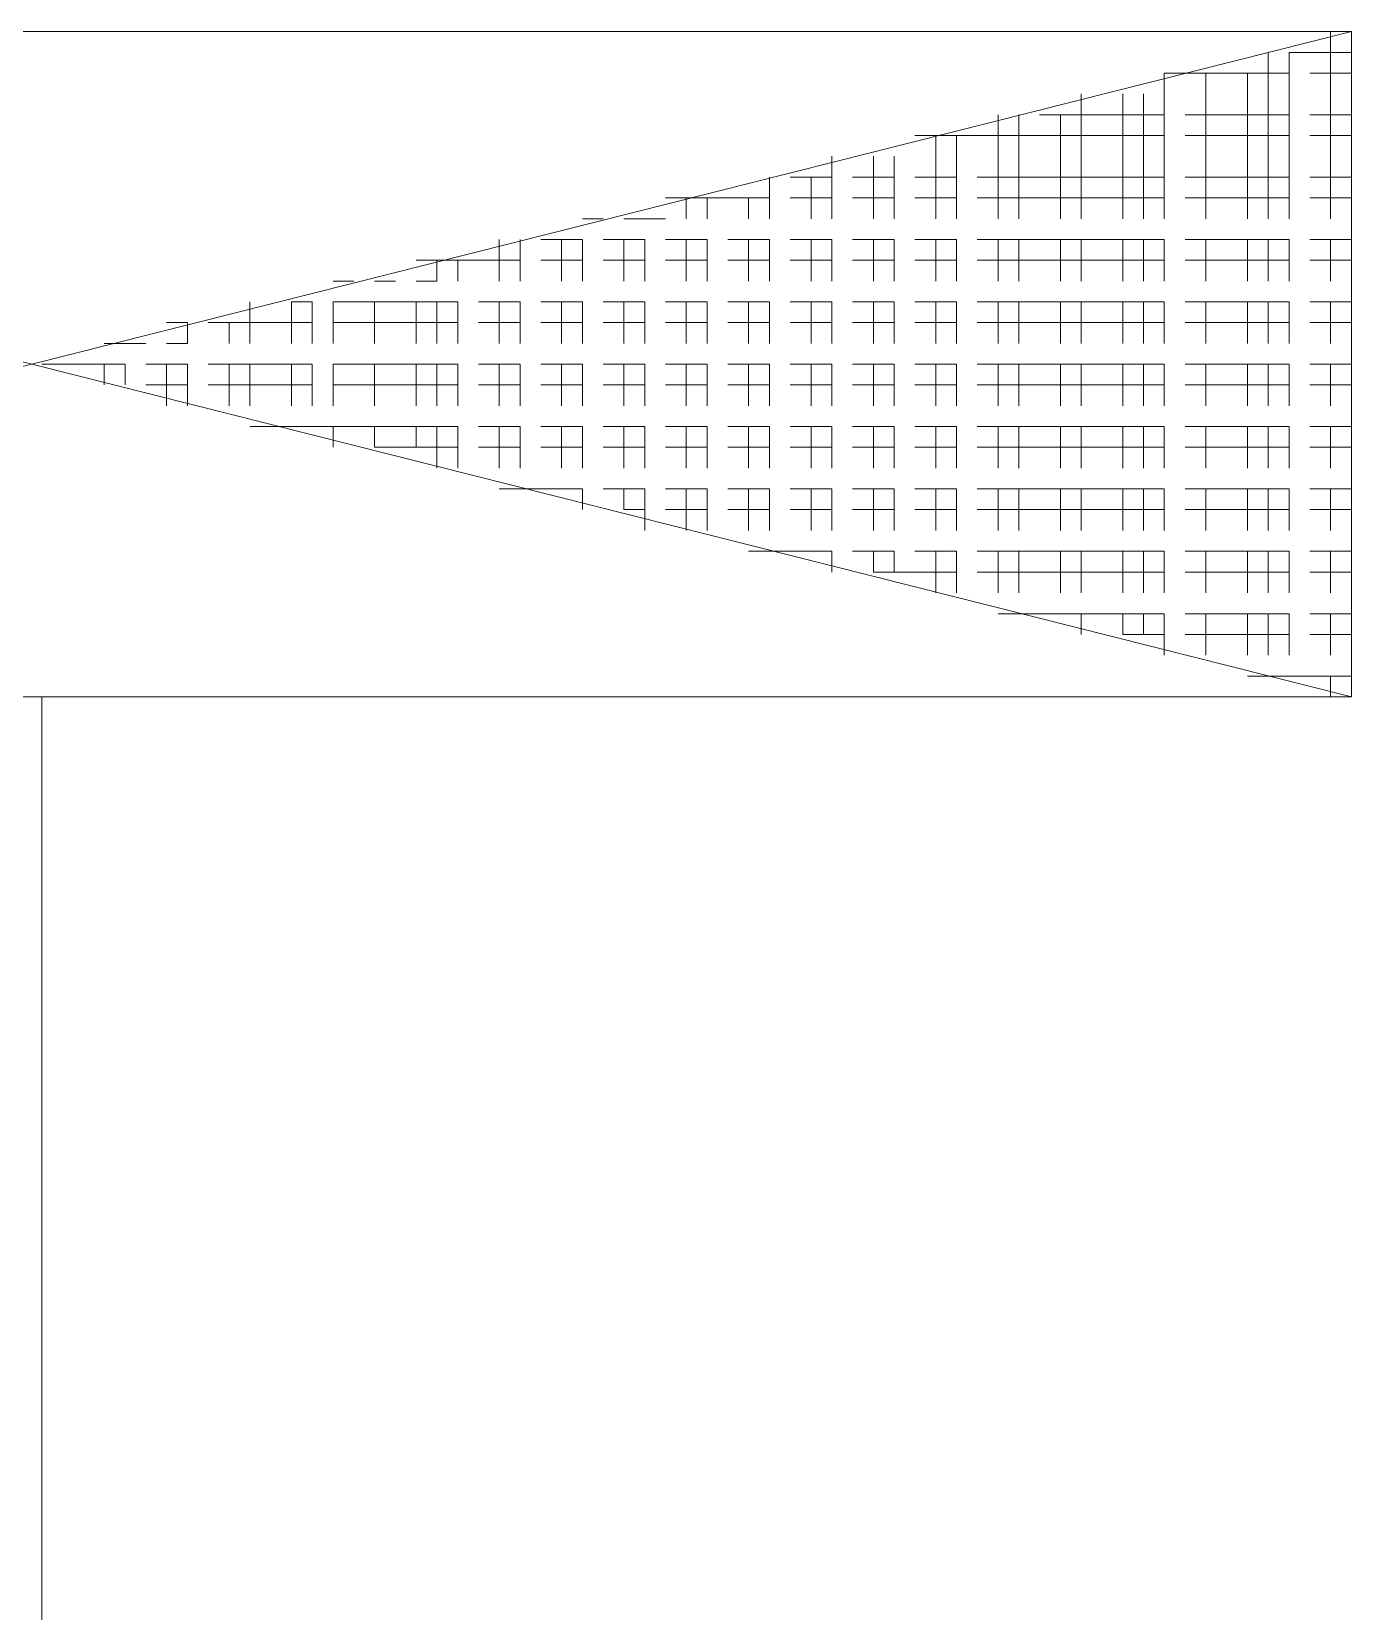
# Model space of a CAD drawing. Header units: inches. Extents: x 0.2 to 10.8, y 0.5 to 8.
# Drawn here: x 1.6275 to 1.7333, y 5.2333 to 5.36 of the extents above; entities that cross this region are included whole.
import ezdxf

# ---------------------------------------------------------------- set-up
doc = ezdxf.new("R2010")
doc.units = ezdxf.units.IN
doc.header["$MEASUREMENT"] = 0
doc.layers.add('PDF_Geometry', color=7, linetype='Continuous')

msp = doc.modelspace()

# ---------------------------------------------------------------- linework, layer by layer
at = {"layer": 'PDF_Geometry', "lineweight": 13}
for points in [[(1.73333, 5.30667), (1.52167, 5.30667), (1.52167, 5.36), (1.73333, 5.36), (1.73333, 5.30667)], [(1.52167, 5.30667), (1.73333, 5.36)], [(1.73333, 5.30667), (1.52167, 5.36)], [(1.73167, 5.36), (1.73167, 5.35833)], [(1.72667, 5.35833), (1.72667, 5.35667)], [(1.72833, 5.35833), (1.73, 5.35833)], [(1.72833, 5.35833), (1.72833, 5.35667)], [(1.73167, 5.35833), (1.73, 5.35833)], [(1.73333, 5.35833), (1.73167, 5.35833)], [(1.73167, 5.35833), (1.73167, 5.35667)], [(1.71833, 5.35667), (1.72, 5.35667)], [(1.71833, 5.35667), (1.71833, 5.35333)], [(1.72167, 5.35667), (1.72, 5.35667)], [(1.725, 5.35667), (1.72167, 5.35667)], [(1.72167, 5.35667), (1.72333, 5.35667)], [(1.72167, 5.35667), (1.72167, 5.35333)], [(1.72667, 5.35667), (1.725, 5.35667)], [(1.725, 5.35667), (1.72667, 5.35667)], [(1.725, 5.35667), (1.725, 5.35333)], [(1.72833, 5.35667), (1.72667, 5.35667)], [(1.72667, 5.35667), (1.72667, 5.35333)], [(1.72833, 5.35667), (1.72833, 5.35333)], [(1.73167, 5.35667), (1.73, 5.35667)], [(1.73333, 5.35667), (1.73167, 5.35667)], [(1.73167, 5.35667), (1.73167, 5.35333)], [(1.71167, 5.355), (1.71167, 5.35333)], [(1.715, 5.355), (1.715, 5.35333)], [(1.71667, 5.355), (1.71667, 5.35333)], [(1.705, 5.35333), (1.705, 5.35167)], [(1.70667, 5.35333), (1.70667, 5.35167)], [(1.71, 5.35333), (1.70833, 5.35333)], [(1.71167, 5.35333), (1.71, 5.35333)], [(1.71, 5.35333), (1.71, 5.35167)], [(1.715, 5.35333), (1.71167, 5.35333)], [(1.71167, 5.35333), (1.71167, 5.35167)], [(1.71667, 5.35333), (1.715, 5.35333)], [(1.715, 5.35333), (1.715, 5.35167)], [(1.71833, 5.35333), (1.71667, 5.35333)], [(1.71667, 5.35333), (1.71667, 5.35167)], [(1.71833, 5.35333), (1.71833, 5.35167)], [(1.72167, 5.35333), (1.72, 5.35333)], [(1.725, 5.35333), (1.72167, 5.35333)], [(1.72167, 5.35333), (1.72167, 5.35167)], [(1.72667, 5.35333), (1.725, 5.35333)], [(1.725, 5.35333), (1.725, 5.35167)], [(1.72833, 5.35333), (1.72667, 5.35333)], [(1.72667, 5.35333), (1.72667, 5.35167)], [(1.72833, 5.35333), (1.72833, 5.35167)], [(1.73167, 5.35333), (1.73, 5.35333)], [(1.73333, 5.35333), (1.73167, 5.35333)], [(1.73167, 5.35333), (1.73167, 5.35167)], [(1.7, 5.35167), (1.69833, 5.35167)], [(1.70167, 5.35167), (1.7, 5.35167)], [(1.7, 5.35167), (1.7, 5.34833)], [(1.70167, 5.35167), (1.70333, 5.35167)], [(1.70167, 5.35167), (1.70167, 5.34833)], [(1.705, 5.35167), (1.70333, 5.35167)], [(1.70667, 5.35167), (1.705, 5.35167)], [(1.705, 5.35167), (1.705, 5.34833)], [(1.71, 5.35167), (1.70667, 5.35167)], [(1.70667, 5.35167), (1.70667, 5.34833)], [(1.71167, 5.35167), (1.71, 5.35167)], [(1.71, 5.35167), (1.71, 5.34833)], [(1.715, 5.35167), (1.71167, 5.35167)], [(1.71167, 5.35167), (1.71167, 5.34833)], [(1.71667, 5.35167), (1.715, 5.35167)], [(1.715, 5.35167), (1.715, 5.34833)], [(1.71833, 5.35167), (1.71667, 5.35167)], [(1.71667, 5.35167), (1.71667, 5.34833)], [(1.71833, 5.35167), (1.71833, 5.34833)], [(1.72167, 5.35167), (1.72, 5.35167)], [(1.725, 5.35167), (1.72167, 5.35167)], [(1.72167, 5.35167), (1.72167, 5.34833)], [(1.72667, 5.35167), (1.725, 5.35167)], [(1.725, 5.35167), (1.725, 5.34833)], [(1.72833, 5.35167), (1.72667, 5.35167)], [(1.72667, 5.35167), (1.72667, 5.34833)], [(1.72833, 5.35167), (1.72833, 5.34833)], [(1.73167, 5.35167), (1.73, 5.35167)], [(1.73333, 5.35167), (1.73167, 5.35167)], [(1.73167, 5.35167), (1.73167, 5.34833)], [(1.69167, 5.35), (1.69167, 5.34833)], [(1.695, 5.35), (1.695, 5.34833)], [(1.69667, 5.35), (1.69667, 5.34833)], [(1.68667, 5.34833), (1.68667, 5.34667)], [(1.69, 5.34833), (1.68833, 5.34833)], [(1.69167, 5.34833), (1.69, 5.34833)], [(1.69, 5.34833), (1.69, 5.34667)], [(1.69167, 5.34833), (1.69167, 5.34667)], [(1.695, 5.34833), (1.69333, 5.34833)], [(1.69667, 5.34833), (1.695, 5.34833)], [(1.695, 5.34833), (1.695, 5.34667)], [(1.69667, 5.34833), (1.69667, 5.34667)], [(1.7, 5.34833), (1.69833, 5.34833)], [(1.70167, 5.34833), (1.7, 5.34833)], [(1.7, 5.34833), (1.7, 5.34667)], [(1.70167, 5.34833), (1.70167, 5.34667)], [(1.705, 5.34833), (1.70333, 5.34833)], [(1.70667, 5.34833), (1.705, 5.34833)], [(1.705, 5.34833), (1.705, 5.34667)], [(1.71, 5.34833), (1.70667, 5.34833)], [(1.70667, 5.34833), (1.70667, 5.34667)], [(1.71167, 5.34833), (1.71, 5.34833)], [(1.71, 5.34833), (1.71, 5.34667)], [(1.715, 5.34833), (1.71167, 5.34833)], [(1.71167, 5.34833), (1.71167, 5.34667)], [(1.71667, 5.34833), (1.715, 5.34833)], [(1.715, 5.34833), (1.715, 5.34667)], [(1.71833, 5.34833), (1.71667, 5.34833)], [(1.71667, 5.34833), (1.71667, 5.34667)], [(1.71833, 5.34833), (1.71833, 5.34667)], [(1.72167, 5.34833), (1.72, 5.34833)], [(1.725, 5.34833), (1.72167, 5.34833)], [(1.72167, 5.34833), (1.72167, 5.34667)], [(1.72667, 5.34833), (1.725, 5.34833)], [(1.725, 5.34833), (1.725, 5.34667)], [(1.72833, 5.34833), (1.72667, 5.34833)], [(1.72667, 5.34833), (1.72667, 5.34667)], [(1.72833, 5.34833), (1.72833, 5.34667)], [(1.73167, 5.34833), (1.73, 5.34833)], [(1.73333, 5.34833), (1.73167, 5.34833)], [(1.73167, 5.34833), (1.73167, 5.34667)], [(1.68, 5.34667), (1.67833, 5.34667)], [(1.68167, 5.34667), (1.68, 5.34667)], [(1.68, 5.34667), (1.68, 5.345)], [(1.68167, 5.34667), (1.68333, 5.34667)], [(1.68167, 5.34667), (1.68167, 5.345)], [(1.685, 5.34667), (1.68333, 5.34667)], [(1.68667, 5.34667), (1.685, 5.34667)], [(1.685, 5.34667), (1.68667, 5.34667)], [(1.685, 5.34667), (1.685, 5.345)], [(1.68667, 5.34667), (1.68667, 5.345)], [(1.69, 5.34667), (1.68833, 5.34667)], [(1.69167, 5.34667), (1.69, 5.34667)], [(1.69, 5.34667), (1.69, 5.345)], [(1.69167, 5.34667), (1.69167, 5.345)], [(1.695, 5.34667), (1.69333, 5.34667)], [(1.69667, 5.34667), (1.695, 5.34667)], [(1.695, 5.34667), (1.695, 5.345)], [(1.69667, 5.34667), (1.69667, 5.345)], [(1.7, 5.34667), (1.69833, 5.34667)], [(1.70167, 5.34667), (1.7, 5.34667)], [(1.7, 5.34667), (1.7, 5.345)], [(1.70167, 5.34667), (1.70167, 5.345)], [(1.705, 5.34667), (1.70333, 5.34667)], [(1.70667, 5.34667), (1.705, 5.34667)], [(1.705, 5.34667), (1.705, 5.345)], [(1.71, 5.34667), (1.70667, 5.34667)], [(1.70667, 5.34667), (1.70667, 5.345)], [(1.71167, 5.34667), (1.71, 5.34667)], [(1.71, 5.34667), (1.71, 5.345)], [(1.715, 5.34667), (1.71167, 5.34667)], [(1.71167, 5.34667), (1.71167, 5.345)], [(1.71667, 5.34667), (1.715, 5.34667)], [(1.715, 5.34667), (1.715, 5.345)], [(1.71833, 5.34667), (1.71667, 5.34667)], [(1.71667, 5.34667), (1.71667, 5.345)], [(1.71833, 5.34667), (1.71833, 5.345)], [(1.72167, 5.34667), (1.72, 5.34667)], [(1.725, 5.34667), (1.72167, 5.34667)], [(1.72167, 5.34667), (1.72167, 5.345)], [(1.72667, 5.34667), (1.725, 5.34667)], [(1.725, 5.34667), (1.725, 5.345)], [(1.72833, 5.34667), (1.72667, 5.34667)], [(1.72667, 5.34667), (1.72667, 5.345)], [(1.72833, 5.34667), (1.72833, 5.345)], [(1.73167, 5.34667), (1.73, 5.34667)], [(1.73333, 5.34667), (1.73167, 5.34667)], [(1.73167, 5.34667), (1.73167, 5.345)], [(1.67167, 5.345), (1.67333, 5.345)], [(1.675, 5.345), (1.67667, 5.345)], [(1.67667, 5.345), (1.67833, 5.345)], [(1.665, 5.34333), (1.665, 5.34167)], [(1.66667, 5.34333), (1.66667, 5.34167)], [(1.67, 5.34333), (1.66833, 5.34333)], [(1.67167, 5.34333), (1.67, 5.34333)], [(1.67, 5.34333), (1.67, 5.34167)], [(1.67167, 5.34333), (1.67167, 5.34167)], [(1.675, 5.34333), (1.67333, 5.34333)], [(1.67667, 5.34333), (1.675, 5.34333)], [(1.675, 5.34333), (1.675, 5.34167)], [(1.67667, 5.34333), (1.67667, 5.34167)], [(1.68, 5.34333), (1.67833, 5.34333)], [(1.68167, 5.34333), (1.68, 5.34333)], [(1.68, 5.34333), (1.68, 5.34167)], [(1.68167, 5.34333), (1.68167, 5.34167)], [(1.685, 5.34333), (1.68333, 5.34333)], [(1.68667, 5.34333), (1.685, 5.34333)], [(1.685, 5.34333), (1.685, 5.34167)], [(1.68667, 5.34333), (1.68667, 5.34167)], [(1.69, 5.34333), (1.68833, 5.34333)], [(1.69167, 5.34333), (1.69, 5.34333)], [(1.69, 5.34333), (1.69, 5.34167)], [(1.69167, 5.34333), (1.69167, 5.34167)], [(1.695, 5.34333), (1.69333, 5.34333)], [(1.69667, 5.34333), (1.695, 5.34333)], [(1.695, 5.34333), (1.695, 5.34167)], [(1.69667, 5.34333), (1.69667, 5.34167)], [(1.7, 5.34333), (1.69833, 5.34333)], [(1.70167, 5.34333), (1.7, 5.34333)], [(1.7, 5.34333), (1.7, 5.34167)], [(1.70167, 5.34333), (1.70167, 5.34167)], [(1.705, 5.34333), (1.70333, 5.34333)], [(1.70667, 5.34333), (1.705, 5.34333)], [(1.705, 5.34333), (1.705, 5.34167)], [(1.71, 5.34333), (1.70667, 5.34333)], [(1.70667, 5.34333), (1.70667, 5.34167)], [(1.71167, 5.34333), (1.71, 5.34333)], [(1.71, 5.34333), (1.71, 5.34167)], [(1.715, 5.34333), (1.71167, 5.34333)], [(1.71167, 5.34333), (1.71167, 5.34167)], [(1.71667, 5.34333), (1.715, 5.34333)], [(1.715, 5.34333), (1.715, 5.34167)], [(1.71833, 5.34333), (1.71667, 5.34333)], [(1.71667, 5.34333), (1.71667, 5.34167)], [(1.71833, 5.34333), (1.71833, 5.34167)], [(1.72167, 5.34333), (1.72, 5.34333)], [(1.725, 5.34333), (1.72167, 5.34333)], [(1.72167, 5.34333), (1.72167, 5.34167)], [(1.72667, 5.34333), (1.725, 5.34333)], [(1.725, 5.34333), (1.725, 5.34167)], [(1.72833, 5.34333), (1.72667, 5.34333)], [(1.72667, 5.34333), (1.72667, 5.34167)], [(1.72833, 5.34333), (1.72833, 5.34167)], [(1.73167, 5.34333), (1.73, 5.34333)], [(1.73333, 5.34333), (1.73167, 5.34333)], [(1.73167, 5.34333), (1.73167, 5.34167)], [(1.66, 5.34167), (1.65833, 5.34167)], [(1.66167, 5.34167), (1.66, 5.34167)], [(1.66, 5.34167), (1.66, 5.34)], [(1.66167, 5.34167), (1.66333, 5.34167)], [(1.66167, 5.34167), (1.66167, 5.34)], [(1.665, 5.34167), (1.66333, 5.34167)], [(1.66667, 5.34167), (1.665, 5.34167)], [(1.665, 5.34167), (1.665, 5.34)], [(1.66667, 5.34167), (1.66667, 5.34)], [(1.67, 5.34167), (1.66833, 5.34167)], [(1.67167, 5.34167), (1.67, 5.34167)], [(1.67, 5.34167), (1.67, 5.34)], [(1.67167, 5.34167), (1.67167, 5.34)], [(1.675, 5.34167), (1.67333, 5.34167)], [(1.67667, 5.34167), (1.675, 5.34167)], [(1.675, 5.34167), (1.675, 5.34)], [(1.67667, 5.34167), (1.67667, 5.34)], [(1.68, 5.34167), (1.67833, 5.34167)], [(1.68167, 5.34167), (1.68, 5.34167)], [(1.68, 5.34167), (1.68, 5.34)], [(1.68167, 5.34167), (1.68167, 5.34)], [(1.685, 5.34167), (1.68333, 5.34167)], [(1.68667, 5.34167), (1.685, 5.34167)], [(1.685, 5.34167), (1.685, 5.34)], [(1.68667, 5.34167), (1.68667, 5.34)], [(1.69, 5.34167), (1.68833, 5.34167)], [(1.69167, 5.34167), (1.69, 5.34167)], [(1.69, 5.34167), (1.69, 5.34)], [(1.69167, 5.34167), (1.69167, 5.34)], [(1.695, 5.34167), (1.69333, 5.34167)], [(1.69667, 5.34167), (1.695, 5.34167)], [(1.695, 5.34167), (1.695, 5.34)], [(1.69667, 5.34167), (1.69667, 5.34)], [(1.7, 5.34167), (1.69833, 5.34167)], [(1.70167, 5.34167), (1.7, 5.34167)], [(1.7, 5.34167), (1.7, 5.34)], [(1.70167, 5.34167), (1.70167, 5.34)], [(1.705, 5.34167), (1.70333, 5.34167)], [(1.70667, 5.34167), (1.705, 5.34167)], [(1.705, 5.34167), (1.705, 5.34)], [(1.71, 5.34167), (1.70667, 5.34167)], [(1.70667, 5.34167), (1.70667, 5.34)], [(1.71167, 5.34167), (1.71, 5.34167)], [(1.71, 5.34167), (1.71, 5.34)], [(1.715, 5.34167), (1.71167, 5.34167)], [(1.71167, 5.34167), (1.71167, 5.34)], [(1.71667, 5.34167), (1.715, 5.34167)], [(1.715, 5.34167), (1.715, 5.34)], [(1.71833, 5.34167), (1.71667, 5.34167)], [(1.71667, 5.34167), (1.71667, 5.34)], [(1.71833, 5.34167), (1.71833, 5.34)], [(1.72167, 5.34167), (1.72, 5.34167)], [(1.725, 5.34167), (1.72167, 5.34167)], [(1.72167, 5.34167), (1.72167, 5.34)], [(1.72667, 5.34167), (1.725, 5.34167)], [(1.725, 5.34167), (1.725, 5.34)], [(1.72833, 5.34167), (1.72667, 5.34167)], [(1.72667, 5.34167), (1.72667, 5.34)], [(1.72833, 5.34167), (1.72833, 5.34)], [(1.73167, 5.34167), (1.73, 5.34167)], [(1.73333, 5.34167), (1.73167, 5.34167)], [(1.73167, 5.34167), (1.73167, 5.34)], [(1.65167, 5.34), (1.65333, 5.34)], [(1.655, 5.34), (1.65667, 5.34)], [(1.65833, 5.34), (1.66, 5.34)], [(1.645, 5.33833), (1.645, 5.33667)], [(1.65, 5.33833), (1.64833, 5.33833)], [(1.64833, 5.33833), (1.64833, 5.33667)], [(1.65, 5.33833), (1.65, 5.33667)], [(1.65167, 5.33833), (1.65333, 5.33833)], [(1.65167, 5.33833), (1.65167, 5.33667)], [(1.655, 5.33833), (1.65333, 5.33833)], [(1.65833, 5.33833), (1.655, 5.33833)], [(1.655, 5.33833), (1.655, 5.33667)], [(1.66, 5.33833), (1.65833, 5.33833)], [(1.65833, 5.33833), (1.65833, 5.33667)], [(1.66167, 5.33833), (1.66, 5.33833)], [(1.66, 5.33833), (1.66, 5.33667)], [(1.66167, 5.33833), (1.66167, 5.33667)], [(1.665, 5.33833), (1.66333, 5.33833)], [(1.66667, 5.33833), (1.665, 5.33833)], [(1.665, 5.33833), (1.665, 5.33667)], [(1.66667, 5.33833), (1.66667, 5.33667)], [(1.67, 5.33833), (1.66833, 5.33833)], [(1.67167, 5.33833), (1.67, 5.33833)], [(1.67, 5.33833), (1.67, 5.33667)], [(1.67167, 5.33833), (1.67167, 5.33667)], [(1.675, 5.33833), (1.67333, 5.33833)], [(1.67667, 5.33833), (1.675, 5.33833)], [(1.675, 5.33833), (1.675, 5.33667)], [(1.67667, 5.33833), (1.67667, 5.33667)], [(1.68, 5.33833), (1.67833, 5.33833)], [(1.68167, 5.33833), (1.68, 5.33833)], [(1.68, 5.33833), (1.68, 5.33667)], [(1.68167, 5.33833), (1.68167, 5.33667)], [(1.685, 5.33833), (1.68333, 5.33833)], [(1.68667, 5.33833), (1.685, 5.33833)], [(1.685, 5.33833), (1.685, 5.33667)], [(1.68667, 5.33833), (1.68667, 5.33667)], [(1.69, 5.33833), (1.68833, 5.33833)], [(1.69167, 5.33833), (1.69, 5.33833)], [(1.69, 5.33833), (1.69, 5.33667)], [(1.69167, 5.33833), (1.69167, 5.33667)], [(1.695, 5.33833), (1.69333, 5.33833)], [(1.69667, 5.33833), (1.695, 5.33833)], [(1.695, 5.33833), (1.695, 5.33667)], [(1.69667, 5.33833), (1.69667, 5.33667)], [(1.7, 5.33833), (1.69833, 5.33833)], [(1.70167, 5.33833), (1.7, 5.33833)], [(1.7, 5.33833), (1.7, 5.33667)], [(1.70167, 5.33833), (1.70167, 5.33667)], [(1.705, 5.33833), (1.70333, 5.33833)], [(1.70667, 5.33833), (1.705, 5.33833)], [(1.705, 5.33833), (1.705, 5.33667)], [(1.71, 5.33833), (1.70667, 5.33833)], [(1.70667, 5.33833), (1.70667, 5.33667)], [(1.71167, 5.33833), (1.71, 5.33833)], [(1.71, 5.33833), (1.71, 5.33667)], [(1.715, 5.33833), (1.71167, 5.33833)], [(1.71167, 5.33833), (1.71167, 5.33667)], [(1.71667, 5.33833), (1.715, 5.33833)], [(1.715, 5.33833), (1.715, 5.33667)], [(1.71833, 5.33833), (1.71667, 5.33833)], [(1.71667, 5.33833), (1.71667, 5.33667)], [(1.71833, 5.33833), (1.71833, 5.33667)], [(1.72167, 5.33833), (1.72, 5.33833)], [(1.725, 5.33833), (1.72167, 5.33833)], [(1.72167, 5.33833), (1.72167, 5.33667)], [(1.72667, 5.33833), (1.725, 5.33833)], [(1.725, 5.33833), (1.725, 5.33667)], [(1.72833, 5.33833), (1.72667, 5.33833)], [(1.72667, 5.33833), (1.72667, 5.33667)], [(1.72833, 5.33833), (1.72833, 5.33667)], [(1.73167, 5.33833), (1.73, 5.33833)], [(1.73333, 5.33833), (1.73167, 5.33833)], [(1.73167, 5.33833), (1.73167, 5.33667)], [(1.64, 5.33667), (1.63833, 5.33667)], [(1.64, 5.33667), (1.64, 5.335)], [(1.64333, 5.33667), (1.64167, 5.33667)], [(1.645, 5.33667), (1.64333, 5.33667)], [(1.64333, 5.33667), (1.645, 5.33667)], [(1.64333, 5.33667), (1.64333, 5.335)], [(1.64833, 5.33667), (1.645, 5.33667)], [(1.645, 5.33667), (1.645, 5.335)], [(1.65, 5.33667), (1.64833, 5.33667)], [(1.64833, 5.33667), (1.64833, 5.335)], [(1.65, 5.33667), (1.65, 5.335)], [(1.65167, 5.33667), (1.65333, 5.33667)], [(1.65167, 5.33667), (1.65167, 5.335)], [(1.655, 5.33667), (1.65333, 5.33667)], [(1.65833, 5.33667), (1.655, 5.33667)], [(1.655, 5.33667), (1.655, 5.335)], [(1.66, 5.33667), (1.65833, 5.33667)], [(1.65833, 5.33667), (1.65833, 5.335)], [(1.66167, 5.33667), (1.66, 5.33667)], [(1.66, 5.33667), (1.66, 5.335)], [(1.66167, 5.33667), (1.66167, 5.335)], [(1.665, 5.33667), (1.66333, 5.33667)], [(1.66667, 5.33667), (1.665, 5.33667)], [(1.665, 5.33667), (1.665, 5.335)], [(1.66667, 5.33667), (1.66667, 5.335)], [(1.67, 5.33667), (1.66833, 5.33667)], [(1.67167, 5.33667), (1.67, 5.33667)], [(1.67, 5.33667), (1.67, 5.335)], [(1.67167, 5.33667), (1.67167, 5.335)], [(1.675, 5.33667), (1.67333, 5.33667)], [(1.67667, 5.33667), (1.675, 5.33667)], [(1.675, 5.33667), (1.675, 5.335)], [(1.67667, 5.33667), (1.67667, 5.335)], [(1.68, 5.33667), (1.67833, 5.33667)], [(1.68167, 5.33667), (1.68, 5.33667)], [(1.68, 5.33667), (1.68, 5.335)], [(1.68167, 5.33667), (1.68167, 5.335)], [(1.685, 5.33667), (1.68333, 5.33667)], [(1.68667, 5.33667), (1.685, 5.33667)], [(1.685, 5.33667), (1.685, 5.335)], [(1.68667, 5.33667), (1.68667, 5.335)], [(1.69, 5.33667), (1.68833, 5.33667)], [(1.69167, 5.33667), (1.69, 5.33667)], [(1.69, 5.33667), (1.69, 5.335)], [(1.69167, 5.33667), (1.69167, 5.335)], [(1.695, 5.33667), (1.69333, 5.33667)], [(1.69667, 5.33667), (1.695, 5.33667)], [(1.695, 5.33667), (1.695, 5.335)], [(1.69667, 5.33667), (1.69667, 5.335)], [(1.7, 5.33667), (1.69833, 5.33667)], [(1.70167, 5.33667), (1.7, 5.33667)], [(1.7, 5.33667), (1.7, 5.335)], [(1.70167, 5.33667), (1.70167, 5.335)], [(1.705, 5.33667), (1.70333, 5.33667)], [(1.70667, 5.33667), (1.705, 5.33667)], [(1.705, 5.33667), (1.705, 5.335)], [(1.71, 5.33667), (1.70667, 5.33667)], [(1.70667, 5.33667), (1.70667, 5.335)], [(1.71167, 5.33667), (1.71, 5.33667)], [(1.71, 5.33667), (1.71, 5.335)], [(1.715, 5.33667), (1.71167, 5.33667)], [(1.71167, 5.33667), (1.71167, 5.335)], [(1.71667, 5.33667), (1.715, 5.33667)], [(1.715, 5.33667), (1.715, 5.335)], [(1.71833, 5.33667), (1.71667, 5.33667)], [(1.71667, 5.33667), (1.71667, 5.335)], [(1.71833, 5.33667), (1.71833, 5.335)], [(1.72167, 5.33667), (1.72, 5.33667)], [(1.725, 5.33667), (1.72167, 5.33667)], [(1.72167, 5.33667), (1.72167, 5.335)], [(1.72667, 5.33667), (1.725, 5.33667)], [(1.725, 5.33667), (1.725, 5.335)], [(1.72833, 5.33667), (1.72667, 5.33667)], [(1.72667, 5.33667), (1.72667, 5.335)], [(1.72833, 5.33667), (1.72833, 5.335)], [(1.73167, 5.33667), (1.73, 5.33667)], [(1.73333, 5.33667), (1.73167, 5.33667)], [(1.73167, 5.33667), (1.73167, 5.335)], [(1.63333, 5.335), (1.635, 5.335)], [(1.635, 5.335), (1.63667, 5.335)], [(1.63833, 5.335), (1.64, 5.335)], [(1.62833, 5.33333), (1.63, 5.33333)], [(1.63, 5.33333), (1.63167, 5.33333)], [(1.63, 5.33333), (1.63167, 5.33333)], [(1.63333, 5.33333), (1.63167, 5.33333)], [(1.635, 5.33333), (1.63333, 5.33333)], [(1.63333, 5.33333), (1.63333, 5.33167)], [(1.635, 5.33333), (1.635, 5.33167)], [(1.63833, 5.33333), (1.63667, 5.33333)], [(1.64, 5.33333), (1.63833, 5.33333)], [(1.63833, 5.33333), (1.63833, 5.33167)], [(1.64, 5.33333), (1.64, 5.33167)], [(1.64333, 5.33333), (1.64167, 5.33333)], [(1.645, 5.33333), (1.64333, 5.33333)], [(1.64333, 5.33333), (1.64333, 5.33167)], [(1.64833, 5.33333), (1.645, 5.33333)], [(1.645, 5.33333), (1.645, 5.33167)], [(1.65, 5.33333), (1.64833, 5.33333)], [(1.64833, 5.33333), (1.64833, 5.33167)], [(1.65, 5.33333), (1.65, 5.33167)], [(1.65167, 5.33333), (1.65333, 5.33333)], [(1.65167, 5.33333), (1.65167, 5.33167)], [(1.655, 5.33333), (1.65333, 5.33333)], [(1.65833, 5.33333), (1.655, 5.33333)], [(1.655, 5.33333), (1.655, 5.33167)], [(1.66, 5.33333), (1.65833, 5.33333)], [(1.65833, 5.33333), (1.65833, 5.33167)], [(1.66167, 5.33333), (1.66, 5.33333)], [(1.66, 5.33333), (1.66, 5.33167)], [(1.66167, 5.33333), (1.66167, 5.33167)], [(1.665, 5.33333), (1.66333, 5.33333)], [(1.66667, 5.33333), (1.665, 5.33333)], [(1.665, 5.33333), (1.665, 5.33167)], [(1.66667, 5.33333), (1.66667, 5.33167)], [(1.67, 5.33333), (1.66833, 5.33333)], [(1.67167, 5.33333), (1.67, 5.33333)], [(1.67, 5.33333), (1.67, 5.33167)], [(1.67167, 5.33333), (1.67167, 5.33167)], [(1.675, 5.33333), (1.67333, 5.33333)], [(1.67667, 5.33333), (1.675, 5.33333)], [(1.675, 5.33333), (1.675, 5.33167)], [(1.67667, 5.33333), (1.67667, 5.33167)], [(1.68, 5.33333), (1.67833, 5.33333)], [(1.68167, 5.33333), (1.68, 5.33333)], [(1.68, 5.33333), (1.68, 5.33167)], [(1.68167, 5.33333), (1.68167, 5.33167)], [(1.685, 5.33333), (1.68333, 5.33333)], [(1.68667, 5.33333), (1.685, 5.33333)], [(1.685, 5.33333), (1.685, 5.33167)], [(1.68667, 5.33333), (1.68667, 5.33167)], [(1.69, 5.33333), (1.68833, 5.33333)], [(1.69167, 5.33333), (1.69, 5.33333)], [(1.69, 5.33333), (1.69, 5.33167)], [(1.69167, 5.33333), (1.69167, 5.33167)], [(1.695, 5.33333), (1.69333, 5.33333)], [(1.69667, 5.33333), (1.695, 5.33333)], [(1.695, 5.33333), (1.695, 5.33167)], [(1.69667, 5.33333), (1.69667, 5.33167)], [(1.7, 5.33333), (1.69833, 5.33333)], [(1.70167, 5.33333), (1.7, 5.33333)], [(1.7, 5.33333), (1.7, 5.33167)], [(1.70167, 5.33333), (1.70167, 5.33167)], [(1.705, 5.33333), (1.70333, 5.33333)], [(1.70667, 5.33333), (1.705, 5.33333)], [(1.705, 5.33333), (1.705, 5.33167)], [(1.71, 5.33333), (1.70667, 5.33333)], [(1.70667, 5.33333), (1.70667, 5.33167)], [(1.71167, 5.33333), (1.71, 5.33333)], [(1.71, 5.33333), (1.71, 5.33167)], [(1.715, 5.33333), (1.71167, 5.33333)], [(1.71167, 5.33333), (1.71167, 5.33167)], [(1.71667, 5.33333), (1.715, 5.33333)], [(1.715, 5.33333), (1.715, 5.33167)], [(1.71833, 5.33333), (1.71667, 5.33333)], [(1.71667, 5.33333), (1.71667, 5.33167)], [(1.71833, 5.33333), (1.71833, 5.33167)], [(1.72167, 5.33333), (1.72, 5.33333)], [(1.725, 5.33333), (1.72167, 5.33333)], [(1.72167, 5.33333), (1.72167, 5.33167)], [(1.72667, 5.33333), (1.725, 5.33333)], [(1.725, 5.33333), (1.725, 5.33167)], [(1.72833, 5.33333), (1.72667, 5.33333)], [(1.72667, 5.33333), (1.72667, 5.33167)], [(1.72833, 5.33333), (1.72833, 5.33167)], [(1.73167, 5.33333), (1.73, 5.33333)], [(1.73333, 5.33333), (1.73167, 5.33333)], [(1.73167, 5.33333), (1.73167, 5.33167)], [(1.63833, 5.33167), (1.63667, 5.33167)], [(1.64, 5.33167), (1.63833, 5.33167)], [(1.63833, 5.33167), (1.63833, 5.33)], [(1.64, 5.33167), (1.64, 5.33)], [(1.64333, 5.33167), (1.64167, 5.33167)], [(1.645, 5.33167), (1.64333, 5.33167)], [(1.64333, 5.33167), (1.64333, 5.33)], [(1.64833, 5.33167), (1.645, 5.33167)], [(1.645, 5.33167), (1.645, 5.33)], [(1.65, 5.33167), (1.64833, 5.33167)], [(1.64833, 5.33167), (1.64833, 5.33)], [(1.65, 5.33167), (1.65, 5.33)], [(1.65167, 5.33167), (1.65333, 5.33167)], [(1.65167, 5.33167), (1.65167, 5.33)], [(1.655, 5.33167), (1.65333, 5.33167)], [(1.65833, 5.33167), (1.655, 5.33167)], [(1.655, 5.33167), (1.655, 5.33)], [(1.66, 5.33167), (1.65833, 5.33167)], [(1.65833, 5.33167), (1.65833, 5.33)], [(1.66167, 5.33167), (1.66, 5.33167)], [(1.66, 5.33167), (1.66, 5.33)], [(1.66167, 5.33167), (1.66167, 5.33)], [(1.665, 5.33167), (1.66333, 5.33167)], [(1.66667, 5.33167), (1.665, 5.33167)], [(1.665, 5.33167), (1.665, 5.33)], [(1.66667, 5.33167), (1.66667, 5.33)], [(1.67, 5.33167), (1.66833, 5.33167)], [(1.67167, 5.33167), (1.67, 5.33167)], [(1.67, 5.33167), (1.67, 5.33)], [(1.67167, 5.33167), (1.67167, 5.33)], [(1.675, 5.33167), (1.67333, 5.33167)], [(1.67667, 5.33167), (1.675, 5.33167)], [(1.675, 5.33167), (1.675, 5.33)], [(1.67667, 5.33167), (1.67667, 5.33)], [(1.68, 5.33167), (1.67833, 5.33167)], [(1.68167, 5.33167), (1.68, 5.33167)], [(1.68, 5.33167), (1.68, 5.33)], [(1.68167, 5.33167), (1.68167, 5.33)], [(1.685, 5.33167), (1.68333, 5.33167)], [(1.68667, 5.33167), (1.685, 5.33167)], [(1.685, 5.33167), (1.685, 5.33)], [(1.68667, 5.33167), (1.68667, 5.33)], [(1.69, 5.33167), (1.68833, 5.33167)], [(1.69167, 5.33167), (1.69, 5.33167)], [(1.69, 5.33167), (1.69, 5.33)], [(1.69167, 5.33167), (1.69167, 5.33)], [(1.695, 5.33167), (1.69333, 5.33167)], [(1.69667, 5.33167), (1.695, 5.33167)], [(1.695, 5.33167), (1.695, 5.33)], [(1.69667, 5.33167), (1.69667, 5.33)], [(1.7, 5.33167), (1.69833, 5.33167)], [(1.70167, 5.33167), (1.7, 5.33167)], [(1.7, 5.33167), (1.7, 5.33)], [(1.70167, 5.33167), (1.70167, 5.33)], [(1.705, 5.33167), (1.70333, 5.33167)], [(1.70667, 5.33167), (1.705, 5.33167)], [(1.705, 5.33167), (1.705, 5.33)], [(1.71, 5.33167), (1.70667, 5.33167)], [(1.70667, 5.33167), (1.70667, 5.33)], [(1.71167, 5.33167), (1.71, 5.33167)], [(1.71, 5.33167), (1.71, 5.33)], [(1.715, 5.33167), (1.71167, 5.33167)], [(1.71167, 5.33167), (1.71167, 5.33)], [(1.71667, 5.33167), (1.715, 5.33167)], [(1.715, 5.33167), (1.715, 5.33)], [(1.71833, 5.33167), (1.71667, 5.33167)], [(1.71667, 5.33167), (1.71667, 5.33)], [(1.71833, 5.33167), (1.71833, 5.33)], [(1.72167, 5.33167), (1.72, 5.33167)], [(1.725, 5.33167), (1.72167, 5.33167)], [(1.72167, 5.33167), (1.72167, 5.33)], [(1.72667, 5.33167), (1.725, 5.33167)], [(1.725, 5.33167), (1.725, 5.33)], [(1.72833, 5.33167), (1.72667, 5.33167)], [(1.72667, 5.33167), (1.72667, 5.33)], [(1.72833, 5.33167), (1.72833, 5.33)], [(1.73167, 5.33167), (1.73, 5.33167)], [(1.73333, 5.33167), (1.73167, 5.33167)], [(1.73167, 5.33167), (1.73167, 5.33)], [(1.64833, 5.32833), (1.645, 5.32833)], [(1.65, 5.32833), (1.64833, 5.32833)], [(1.64833, 5.32833), (1.65, 5.32833)], [(1.65, 5.32833), (1.65167, 5.32833)], [(1.65167, 5.32833), (1.65333, 5.32833)], [(1.65167, 5.32833), (1.65167, 5.32667)], [(1.655, 5.32833), (1.65333, 5.32833)], [(1.65833, 5.32833), (1.655, 5.32833)], [(1.655, 5.32833), (1.655, 5.32667)], [(1.66, 5.32833), (1.65833, 5.32833)], [(1.65833, 5.32833), (1.65833, 5.32667)], [(1.66167, 5.32833), (1.66, 5.32833)], [(1.66, 5.32833), (1.66, 5.32667)], [(1.66167, 5.32833), (1.66167, 5.32667)], [(1.665, 5.32833), (1.66333, 5.32833)], [(1.66667, 5.32833), (1.665, 5.32833)], [(1.665, 5.32833), (1.665, 5.32667)], [(1.66667, 5.32833), (1.66667, 5.32667)], [(1.67, 5.32833), (1.66833, 5.32833)], [(1.67167, 5.32833), (1.67, 5.32833)], [(1.67, 5.32833), (1.67, 5.32667)], [(1.67167, 5.32833), (1.67167, 5.32667)], [(1.675, 5.32833), (1.67333, 5.32833)], [(1.67667, 5.32833), (1.675, 5.32833)], [(1.675, 5.32833), (1.675, 5.32667)], [(1.67667, 5.32833), (1.67667, 5.32667)], [(1.68, 5.32833), (1.67833, 5.32833)], [(1.68167, 5.32833), (1.68, 5.32833)], [(1.68, 5.32833), (1.68, 5.32667)], [(1.68167, 5.32833), (1.68167, 5.32667)], [(1.685, 5.32833), (1.68333, 5.32833)], [(1.68667, 5.32833), (1.685, 5.32833)], [(1.685, 5.32833), (1.685, 5.32667)], [(1.68667, 5.32833), (1.68667, 5.32667)], [(1.69, 5.32833), (1.68833, 5.32833)], [(1.69167, 5.32833), (1.69, 5.32833)], [(1.69, 5.32833), (1.69, 5.32667)], [(1.69167, 5.32833), (1.69167, 5.32667)], [(1.695, 5.32833), (1.69333, 5.32833)], [(1.69667, 5.32833), (1.695, 5.32833)], [(1.695, 5.32833), (1.695, 5.32667)], [(1.69667, 5.32833), (1.69667, 5.32667)], [(1.7, 5.32833), (1.69833, 5.32833)], [(1.70167, 5.32833), (1.7, 5.32833)], [(1.7, 5.32833), (1.7, 5.32667)], [(1.70167, 5.32833), (1.70167, 5.32667)], [(1.705, 5.32833), (1.70333, 5.32833)], [(1.70667, 5.32833), (1.705, 5.32833)], [(1.705, 5.32833), (1.705, 5.32667)], [(1.71, 5.32833), (1.70667, 5.32833)], [(1.70667, 5.32833), (1.70667, 5.32667)], [(1.71167, 5.32833), (1.71, 5.32833)], [(1.71, 5.32833), (1.71, 5.32667)], [(1.715, 5.32833), (1.71167, 5.32833)], [(1.71167, 5.32833), (1.71167, 5.32667)], [(1.71667, 5.32833), (1.715, 5.32833)], [(1.715, 5.32833), (1.715, 5.32667)], [(1.71833, 5.32833), (1.71667, 5.32833)], [(1.71667, 5.32833), (1.71667, 5.32667)], [(1.71833, 5.32833), (1.71833, 5.32667)], [(1.72167, 5.32833), (1.72, 5.32833)], [(1.725, 5.32833), (1.72167, 5.32833)], [(1.72167, 5.32833), (1.72167, 5.32667)], [(1.72667, 5.32833), (1.725, 5.32833)], [(1.725, 5.32833), (1.725, 5.32667)], [(1.72833, 5.32833), (1.72667, 5.32833)], [(1.72667, 5.32833), (1.72667, 5.32667)], [(1.72833, 5.32833), (1.72833, 5.32667)], [(1.73167, 5.32833), (1.73, 5.32833)], [(1.73333, 5.32833), (1.73167, 5.32833)], [(1.73167, 5.32833), (1.73167, 5.32667)], [(1.65833, 5.32667), (1.655, 5.32667)], [(1.66, 5.32667), (1.65833, 5.32667)], [(1.65833, 5.32667), (1.66, 5.32667)], [(1.66167, 5.32667), (1.66, 5.32667)], [(1.66, 5.32667), (1.66, 5.325)], [(1.66167, 5.32667), (1.66167, 5.325)], [(1.665, 5.32667), (1.66333, 5.32667)], [(1.66667, 5.32667), (1.665, 5.32667)], [(1.665, 5.32667), (1.665, 5.325)], [(1.66667, 5.32667), (1.66667, 5.325)], [(1.67, 5.32667), (1.66833, 5.32667)], [(1.67167, 5.32667), (1.67, 5.32667)], [(1.67, 5.32667), (1.67, 5.325)], [(1.67167, 5.32667), (1.67167, 5.325)], [(1.675, 5.32667), (1.67333, 5.32667)], [(1.67667, 5.32667), (1.675, 5.32667)], [(1.675, 5.32667), (1.675, 5.325)], [(1.67667, 5.32667), (1.67667, 5.325)], [(1.68, 5.32667), (1.67833, 5.32667)], [(1.68167, 5.32667), (1.68, 5.32667)], [(1.68, 5.32667), (1.68, 5.325)], [(1.68167, 5.32667), (1.68167, 5.325)], [(1.685, 5.32667), (1.68333, 5.32667)], [(1.68667, 5.32667), (1.685, 5.32667)], [(1.685, 5.32667), (1.685, 5.325)], [(1.68667, 5.32667), (1.68667, 5.325)], [(1.69, 5.32667), (1.68833, 5.32667)], [(1.69167, 5.32667), (1.69, 5.32667)], [(1.69, 5.32667), (1.69, 5.325)], [(1.69167, 5.32667), (1.69167, 5.325)], [(1.695, 5.32667), (1.69333, 5.32667)], [(1.69667, 5.32667), (1.695, 5.32667)], [(1.695, 5.32667), (1.695, 5.325)], [(1.69667, 5.32667), (1.69667, 5.325)], [(1.7, 5.32667), (1.69833, 5.32667)], [(1.70167, 5.32667), (1.7, 5.32667)], [(1.7, 5.32667), (1.7, 5.325)], [(1.70167, 5.32667), (1.70167, 5.325)], [(1.705, 5.32667), (1.70333, 5.32667)], [(1.70667, 5.32667), (1.705, 5.32667)], [(1.705, 5.32667), (1.705, 5.325)], [(1.71, 5.32667), (1.70667, 5.32667)], [(1.70667, 5.32667), (1.70667, 5.325)], [(1.71167, 5.32667), (1.71, 5.32667)], [(1.71, 5.32667), (1.71, 5.325)], [(1.715, 5.32667), (1.71167, 5.32667)], [(1.71167, 5.32667), (1.71167, 5.325)], [(1.71667, 5.32667), (1.715, 5.32667)], [(1.715, 5.32667), (1.715, 5.325)], [(1.71833, 5.32667), (1.71667, 5.32667)], [(1.71667, 5.32667), (1.71667, 5.325)], [(1.71833, 5.32667), (1.71833, 5.325)], [(1.72167, 5.32667), (1.72, 5.32667)], [(1.725, 5.32667), (1.72167, 5.32667)], [(1.72167, 5.32667), (1.72167, 5.325)], [(1.72667, 5.32667), (1.725, 5.32667)], [(1.725, 5.32667), (1.725, 5.325)], [(1.72833, 5.32667), (1.72667, 5.32667)], [(1.72667, 5.32667), (1.72667, 5.325)], [(1.72833, 5.32667), (1.72833, 5.325)], [(1.73167, 5.32667), (1.73, 5.32667)], [(1.73333, 5.32667), (1.73167, 5.32667)], [(1.73167, 5.32667), (1.73167, 5.325)], [(1.66667, 5.32333), (1.665, 5.32333)], [(1.66667, 5.32333), (1.66833, 5.32333)], [(1.67, 5.32333), (1.66833, 5.32333)], [(1.67167, 5.32333), (1.67, 5.32333)], [(1.67, 5.32333), (1.67167, 5.32333)], [(1.67167, 5.32333), (1.67167, 5.32167)], [(1.675, 5.32333), (1.67333, 5.32333)], [(1.67667, 5.32333), (1.675, 5.32333)], [(1.675, 5.32333), (1.675, 5.32167)], [(1.67667, 5.32333), (1.67667, 5.32167)], [(1.68, 5.32333), (1.67833, 5.32333)], [(1.68167, 5.32333), (1.68, 5.32333)], [(1.68, 5.32333), (1.68, 5.32167)], [(1.68167, 5.32333), (1.68167, 5.32167)], [(1.685, 5.32333), (1.68333, 5.32333)], [(1.68667, 5.32333), (1.685, 5.32333)], [(1.685, 5.32333), (1.685, 5.32167)], [(1.68667, 5.32333), (1.68667, 5.32167)], [(1.69, 5.32333), (1.68833, 5.32333)], [(1.69167, 5.32333), (1.69, 5.32333)], [(1.69, 5.32333), (1.69, 5.32167)], [(1.69167, 5.32333), (1.69167, 5.32167)], [(1.695, 5.32333), (1.69333, 5.32333)], [(1.69667, 5.32333), (1.695, 5.32333)], [(1.695, 5.32333), (1.695, 5.32167)], [(1.69667, 5.32333), (1.69667, 5.32167)], [(1.7, 5.32333), (1.69833, 5.32333)], [(1.70167, 5.32333), (1.7, 5.32333)], [(1.7, 5.32333), (1.7, 5.32167)], [(1.70167, 5.32333), (1.70167, 5.32167)], [(1.705, 5.32333), (1.70333, 5.32333)], [(1.70667, 5.32333), (1.705, 5.32333)], [(1.705, 5.32333), (1.705, 5.32167)], [(1.71, 5.32333), (1.70667, 5.32333)], [(1.70667, 5.32333), (1.70667, 5.32167)], [(1.71167, 5.32333), (1.71, 5.32333)], [(1.71, 5.32333), (1.71, 5.32167)], [(1.715, 5.32333), (1.71167, 5.32333)], [(1.71167, 5.32333), (1.71167, 5.32167)], [(1.71667, 5.32333), (1.715, 5.32333)], [(1.715, 5.32333), (1.715, 5.32167)], [(1.71833, 5.32333), (1.71667, 5.32333)], [(1.71667, 5.32333), (1.71667, 5.32167)], [(1.71833, 5.32333), (1.71833, 5.32167)], [(1.72167, 5.32333), (1.72, 5.32333)], [(1.725, 5.32333), (1.72167, 5.32333)], [(1.72167, 5.32333), (1.72167, 5.32167)], [(1.72667, 5.32333), (1.725, 5.32333)], [(1.725, 5.32333), (1.725, 5.32167)], [(1.72833, 5.32333), (1.72667, 5.32333)], [(1.72667, 5.32333), (1.72667, 5.32167)], [(1.72833, 5.32333), (1.72833, 5.32167)], [(1.73167, 5.32333), (1.73, 5.32333)], [(1.73333, 5.32333), (1.73167, 5.32333)], [(1.73167, 5.32333), (1.73167, 5.32167)], [(1.67667, 5.32167), (1.675, 5.32167)], [(1.67667, 5.32167), (1.67667, 5.32)], [(1.68, 5.32167), (1.67833, 5.32167)], [(1.68167, 5.32167), (1.68, 5.32167)], [(1.68, 5.32167), (1.68, 5.32)], [(1.68167, 5.32167), (1.68167, 5.32)], [(1.685, 5.32167), (1.68333, 5.32167)], [(1.68667, 5.32167), (1.685, 5.32167)], [(1.685, 5.32167), (1.685, 5.32)], [(1.68667, 5.32167), (1.68667, 5.32)], [(1.69, 5.32167), (1.68833, 5.32167)], [(1.69167, 5.32167), (1.69, 5.32167)], [(1.69, 5.32167), (1.69, 5.32)], [(1.69167, 5.32167), (1.69167, 5.32)], [(1.695, 5.32167), (1.69333, 5.32167)], [(1.69667, 5.32167), (1.695, 5.32167)], [(1.695, 5.32167), (1.695, 5.32)], [(1.69667, 5.32167), (1.69667, 5.32)], [(1.7, 5.32167), (1.69833, 5.32167)], [(1.70167, 5.32167), (1.7, 5.32167)], [(1.7, 5.32167), (1.7, 5.32)], [(1.70167, 5.32167), (1.70167, 5.32)], [(1.705, 5.32167), (1.70333, 5.32167)], [(1.70667, 5.32167), (1.705, 5.32167)], [(1.705, 5.32167), (1.705, 5.32)], [(1.71, 5.32167), (1.70667, 5.32167)], [(1.70667, 5.32167), (1.70667, 5.32)], [(1.71167, 5.32167), (1.71, 5.32167)], [(1.71, 5.32167), (1.71, 5.32)], [(1.715, 5.32167), (1.71167, 5.32167)], [(1.71167, 5.32167), (1.71167, 5.32)], [(1.71667, 5.32167), (1.715, 5.32167)], [(1.715, 5.32167), (1.715, 5.32)], [(1.71833, 5.32167), (1.71667, 5.32167)], [(1.71667, 5.32167), (1.71667, 5.32)], [(1.71833, 5.32167), (1.71833, 5.32)], [(1.72167, 5.32167), (1.72, 5.32167)], [(1.725, 5.32167), (1.72167, 5.32167)], [(1.72167, 5.32167), (1.72167, 5.32)], [(1.72667, 5.32167), (1.725, 5.32167)], [(1.725, 5.32167), (1.725, 5.32)], [(1.72833, 5.32167), (1.72667, 5.32167)], [(1.72667, 5.32167), (1.72667, 5.32)], [(1.72833, 5.32167), (1.72833, 5.32)], [(1.73167, 5.32167), (1.73, 5.32167)], [(1.73333, 5.32167), (1.73167, 5.32167)], [(1.73167, 5.32167), (1.73167, 5.32)], [(1.68667, 5.31833), (1.685, 5.31833)], [(1.68667, 5.31833), (1.68833, 5.31833)], [(1.69, 5.31833), (1.68833, 5.31833)], [(1.69167, 5.31833), (1.69, 5.31833)], [(1.69, 5.31833), (1.69167, 5.31833)], [(1.69167, 5.31833), (1.69167, 5.31667)], [(1.695, 5.31833), (1.69333, 5.31833)], [(1.69667, 5.31833), (1.695, 5.31833)], [(1.695, 5.31833), (1.695, 5.31667)], [(1.69667, 5.31833), (1.69667, 5.31667)], [(1.7, 5.31833), (1.69833, 5.31833)], [(1.70167, 5.31833), (1.7, 5.31833)], [(1.7, 5.31833), (1.7, 5.31667)], [(1.70167, 5.31833), (1.70167, 5.31667)], [(1.705, 5.31833), (1.70333, 5.31833)], [(1.70667, 5.31833), (1.705, 5.31833)], [(1.705, 5.31833), (1.705, 5.31667)], [(1.71, 5.31833), (1.70667, 5.31833)], [(1.70667, 5.31833), (1.70667, 5.31667)], [(1.71167, 5.31833), (1.71, 5.31833)], [(1.71, 5.31833), (1.71, 5.31667)], [(1.715, 5.31833), (1.71167, 5.31833)], [(1.71167, 5.31833), (1.71167, 5.31667)], [(1.71667, 5.31833), (1.715, 5.31833)], [(1.715, 5.31833), (1.715, 5.31667)], [(1.71833, 5.31833), (1.71667, 5.31833)], [(1.71667, 5.31833), (1.71667, 5.31667)], [(1.71833, 5.31833), (1.71833, 5.31667)], [(1.72167, 5.31833), (1.72, 5.31833)], [(1.725, 5.31833), (1.72167, 5.31833)], [(1.72167, 5.31833), (1.72167, 5.31667)], [(1.72667, 5.31833), (1.725, 5.31833)], [(1.725, 5.31833), (1.725, 5.31667)], [(1.72833, 5.31833), (1.72667, 5.31833)], [(1.72667, 5.31833), (1.72667, 5.31667)], [(1.72833, 5.31833), (1.72833, 5.31667)], [(1.73167, 5.31833), (1.73, 5.31833)], [(1.73333, 5.31833), (1.73167, 5.31833)], [(1.73167, 5.31833), (1.73167, 5.31667)], [(1.69667, 5.31667), (1.695, 5.31667)], [(1.69667, 5.31667), (1.69833, 5.31667)], [(1.7, 5.31667), (1.69833, 5.31667)], [(1.70167, 5.31667), (1.7, 5.31667)], [(1.7, 5.31667), (1.7, 5.315)], [(1.70167, 5.31667), (1.70167, 5.315)], [(1.705, 5.31667), (1.70333, 5.31667)], [(1.70667, 5.31667), (1.705, 5.31667)], [(1.705, 5.31667), (1.705, 5.315)], [(1.71, 5.31667), (1.70667, 5.31667)], [(1.70667, 5.31667), (1.70667, 5.315)], [(1.71167, 5.31667), (1.71, 5.31667)], [(1.71, 5.31667), (1.71, 5.315)], [(1.715, 5.31667), (1.71167, 5.31667)], [(1.71167, 5.31667), (1.71167, 5.315)], [(1.71667, 5.31667), (1.715, 5.31667)], [(1.715, 5.31667), (1.715, 5.315)], [(1.71833, 5.31667), (1.71667, 5.31667)], [(1.71667, 5.31667), (1.71667, 5.315)], [(1.71833, 5.31667), (1.71833, 5.315)], [(1.72167, 5.31667), (1.72, 5.31667)], [(1.725, 5.31667), (1.72167, 5.31667)], [(1.72167, 5.31667), (1.72167, 5.315)], [(1.72667, 5.31667), (1.725, 5.31667)], [(1.725, 5.31667), (1.725, 5.315)], [(1.72833, 5.31667), (1.72667, 5.31667)], [(1.72667, 5.31667), (1.72667, 5.315)], [(1.72833, 5.31667), (1.72833, 5.315)], [(1.73167, 5.31667), (1.73, 5.31667)], [(1.73333, 5.31667), (1.73167, 5.31667)], [(1.73167, 5.31667), (1.73167, 5.315)], [(1.70667, 5.31333), (1.705, 5.31333)], [(1.71, 5.31333), (1.70667, 5.31333)], [(1.70667, 5.31333), (1.70833, 5.31333)], [(1.71167, 5.31333), (1.71, 5.31333)], [(1.71, 5.31333), (1.71167, 5.31333)], [(1.715, 5.31333), (1.71167, 5.31333)], [(1.71167, 5.31333), (1.71167, 5.31167)], [(1.71667, 5.31333), (1.715, 5.31333)], [(1.715, 5.31333), (1.715, 5.31167)], [(1.71833, 5.31333), (1.71667, 5.31333)], [(1.71667, 5.31333), (1.71667, 5.31167)], [(1.71833, 5.31333), (1.71833, 5.31167)], [(1.72167, 5.31333), (1.72, 5.31333)], [(1.725, 5.31333), (1.72167, 5.31333)], [(1.72167, 5.31333), (1.72167, 5.31167)], [(1.72667, 5.31333), (1.725, 5.31333)], [(1.725, 5.31333), (1.725, 5.31167)], [(1.72833, 5.31333), (1.72667, 5.31333)], [(1.72667, 5.31333), (1.72667, 5.31167)], [(1.72833, 5.31333), (1.72833, 5.31167)], [(1.73167, 5.31333), (1.73, 5.31333)], [(1.73333, 5.31333), (1.73167, 5.31333)], [(1.73167, 5.31333), (1.73167, 5.31167)], [(1.71667, 5.31167), (1.715, 5.31167)], [(1.71833, 5.31167), (1.71667, 5.31167)], [(1.71667, 5.31167), (1.71833, 5.31167)], [(1.71833, 5.31167), (1.71833, 5.31)], [(1.72167, 5.31167), (1.72, 5.31167)], [(1.725, 5.31167), (1.72167, 5.31167)], [(1.72167, 5.31167), (1.72167, 5.31)], [(1.72667, 5.31167), (1.725, 5.31167)], [(1.725, 5.31167), (1.725, 5.31)], [(1.72833, 5.31167), (1.72667, 5.31167)], [(1.72667, 5.31167), (1.72667, 5.31)], [(1.72833, 5.31167), (1.72833, 5.31)], [(1.73167, 5.31167), (1.73, 5.31167)], [(1.73333, 5.31167), (1.73167, 5.31167)], [(1.73167, 5.31167), (1.73167, 5.31)], [(1.72667, 5.30833), (1.725, 5.30833)], [(1.72833, 5.30833), (1.72667, 5.30833)], [(1.72667, 5.30833), (1.72833, 5.30833)], [(1.72833, 5.30833), (1.73, 5.30833)], [(1.73167, 5.30833), (1.73, 5.30833)], [(1.73333, 5.30833), (1.73167, 5.30833)], [(1.73167, 5.30833), (1.73167, 5.30667)]]:
    msp.add_lwpolyline(points, dxfattribs=at)
at = {"layer": 'PDF_Geometry', "lineweight": 9}
msp.add_lwpolyline([(1.62833, 4.34333), (1.62833, 5.30667)], dxfattribs=at)

doc.saveas('drawing.dxf')
